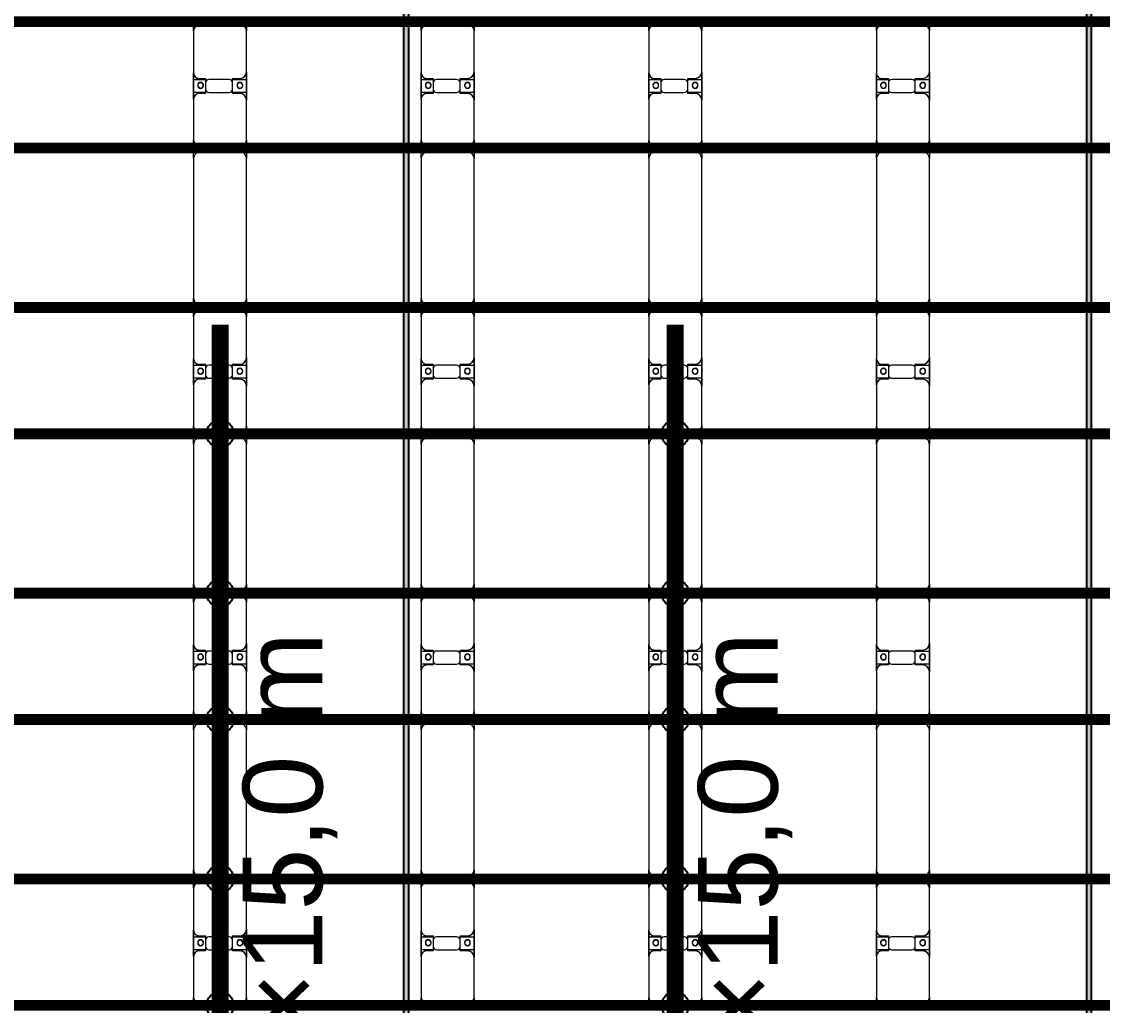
# Model space of a CAD drawing. Header units: millimetres. Extents: x -291190 to 146725, y 19759 to 185158.
# Drawn here: x 25077 to 34574, y 93333 to 101973 of the extents above; entities that cross this region are included whole.
import ezdxf

# ---------------------------------------------------------------- set-up
doc = ezdxf.new("R2010")
doc.units = ezdxf.units.MM
doc.layers.add('A-GENM', color=13, linetype='Continuous', lineweight=9)
doc.layers.add('S-BEAM', color=12, linetype='Continuous', lineweight=9)
doc.layers.add('GC-GHI CHU', color=2, linetype='Continuous')
doc.layers.add('GC-HOP 40x60 GIA CUONG', color=1, linetype='Continuous')
doc.styles.add('GC_VN', font='arial.ttf')

# ---------------------------------------------------------------- blocks, each defined once
blk = doc.blocks.new('Dai phao do pin - DẢI PHAO ĐỠ PIN-51784-KHUNG KẾT CẤU BÈ PIN 4')
at = {"layer": 'A-GENM', "color": 7}
for p, q in [((53419.9, 241.6), (53479.7, 241.6)), ((53419.9, 241.6), (53479.7, 241.6)), ((53429.7, 191.6), (53429.7, -173.4)), ((53839.7, 241.6), (53479.7, 241.6)), ((53839.7, 241.6), (54022.2, 241.6)), ((54022.2, 241.6), (53839.7, 241.6)), ((53907.8, 241.6), (54090.3, 241.6)), ((53907.8, 116.2), (53907.8, 241.6)), ((54090.3, 241.6), (53907.8, 241.6)), ((54022.2, 241.6), (54022.2, 116.2)), ((54440.3, 241.6), (54090.3, 241.6)), ((54440.3, 241.6), (54489.9, 241.6)), ((54440.3, 241.6), (54489.9, 241.6)), ((54529.9, 241.6), (54599.7, 241.6)), ((54529.9, 241.6), (54599.7, 241.6)), ((54549.7, 191.6), (54549.7, -173.4)), ((55830.3, 241.6), (54599.7, 241.6)), ((55830.3, 241.6), (55889.9, 241.6)), ((55830.3, 241.6), (55889.9, 241.6)), ((55880.3, -173.4), (55880.3, 191.6)), ((55929.9, 241.6), (55989.7, 241.6)), ((55929.9, 241.6), (55989.7, 241.6)), ((55939.7, 191.6), (55939.7, -173.4)), ((56349.7, 241.6), (55989.7, 241.6)), ((56349.7, 241.6), (56532.2, 241.6)), ((56532.2, 241.6), (56349.7, 241.6)), ((56417.8, 241.6), (56600.3, 241.6)), ((56417.8, 116.2), (56417.8, 241.6)), ((56600.3, 241.6), (56417.8, 241.6)), ((56532.2, 241.6), (56532.2, 116.2)), ((56950.3, 241.6), (56600.3, 241.6)), ((56950.3, 241.6), (56999.9, 241.6)), ((56950.3, 241.6), (56999.9, 241.6)), ((57039.9, 241.6), (57109.7, 241.6)), ((57039.9, 241.6), (57109.7, 241.6)), ((57059.7, 191.6), (57059.7, -173.4)), ((58340.3, 241.6), (57109.7, 241.6)), ((58340.3, 241.6), (58399.9, 241.6)), ((58340.3, 241.6), (58399.9, 241.6)), ((58390.3, -173.4), (58390.3, 191.6)), ((58439.9, 241.6), (58499.7, 241.6)), ((58439.9, 241.6), (58499.7, 241.6)), ((58449.7, 191.6), (58449.7, -173.4)), ((58859.7, 241.6), (58499.7, 241.6)), ((58859.7, 241.6), (59042.2, 241.6)), ((59042.2, 241.6), (58859.7, 241.6)), ((58927.8, 241.6), (59110.3, 241.6)), ((58927.8, 116.2), (58927.8, 241.6)), ((59110.3, 241.6), (58927.8, 241.6)), ((59042.2, 241.6), (59042.2, 116.2)), ((59460.3, 241.6), (59110.3, 241.6)), ((59460.3, 241.6), (59509.9, 241.6)), ((59460.3, 241.6), (59509.9, 241.6)), ((59549.9, 241.6), (59619.7, 241.6)), ((59549.9, 241.6), (59619.7, 241.6)), ((59569.7, 191.6), (59569.7, -173.4)), ((60850.3, 241.6), (59619.7, 241.6)), ((60850.3, 241.6), (60909.9, 241.6)), ((60850.3, 241.6), (60909.9, 241.6)), ((60900.3, -173.4), (60900.3, 191.6)), ((60949.9, 241.6), (61009.7, 241.6)), ((60949.9, 241.6), (61009.7, 241.6)), ((60959.7, 191.6), (60959.7, -173.4)), ((61369.7, 241.6), (61009.7, 241.6)), ((61369.7, 241.6), (61552.2, 241.6)), ((61552.2, 241.6), (61369.7, 241.6)), ((61437.8, 241.6), (61620.3, 241.6)), ((61437.8, 116.2), (61437.8, 241.6)), ((61620.3, 241.6), (61437.8, 241.6)), ((61552.2, 241.6), (61552.2, 116.2)), ((61970.3, 241.6), (61620.3, 241.6)), ((61970.3, 241.6), (62019.9, 241.6)), ((61970.3, 241.6), (62019.9, 241.6)), ((53899.7, 118.2), (53899.7, 181.6)), ((53992.2, 118.2), (53899.7, 118.2)), ((54030.3, 118.2), (53937.8, 118.2)), ((54030.3, 181.6), (54030.3, 118.2)), ((56409.7, 118.2), (56409.7, 181.6)), ((56502.2, 118.2), (56409.7, 118.2)), ((56540.3, 118.2), (56447.8, 118.2)), ((56540.3, 181.6), (56540.3, 118.2)), ((58919.7, 118.2), (58919.7, 181.6)), ((59012.2, 118.2), (58919.7, 118.2)), ((59050.3, 118.2), (58957.8, 118.2)), ((59050.3, 181.6), (59050.3, 118.2)), ((61429.7, 118.2), (61429.7, 181.6)), ((61522.2, 118.2), (61429.7, 118.2)), ((61560.3, 118.2), (61467.8, 118.2)), ((61560.3, 181.6), (61560.3, 118.2)), ((53907.8, 88.2), (53907.8, -88.2)), ((54022.2, -88.2), (54022.2, 88.2)), ((56417.8, 88.2), (56417.8, -88.2)), ((56532.2, -88.2), (56532.2, 88.2)), ((58927.8, 88.2), (58927.8, -88.2)), ((59042.2, -88.2), (59042.2, 88.2)), ((61437.8, 88.2), (61437.8, -88.2)), ((61552.2, -88.2), (61552.2, 88.2)), ((53899.7, -173.4), (53899.7, -118.2)), ((53899.7, -118.2), (53992.2, -118.2)), ((53907.8, -223.4), (53907.8, -116.2)), ((53907.8, -169.2), (53907.8, -202)), ((53937.8, -118.2), (54030.3, -118.2)), ((54022.2, -116.2), (54022.2, -223.4)), ((54030.3, -118.2), (54030.3, -173.4)), ((56409.7, -173.4), (56409.7, -118.2)), ((56409.7, -118.2), (56502.2, -118.2)), ((56417.8, -223.4), (56417.8, -116.2)), ((56417.8, -169.2), (56417.8, -202)), ((56447.8, -118.2), (56540.3, -118.2)), ((56532.2, -116.2), (56532.2, -223.4)), ((56540.3, -118.2), (56540.3, -173.4)), ((58919.7, -173.4), (58919.7, -118.2)), ((58919.7, -118.2), (59012.2, -118.2)), ((58927.8, -223.4), (58927.8, -116.2)), ((58927.8, -169.2), (58927.8, -202)), ((58957.8, -118.2), (59050.3, -118.2)), ((59042.2, -116.2), (59042.2, -223.4)), ((59050.3, -118.2), (59050.3, -173.4)), ((61429.7, -173.4), (61429.7, -118.2)), ((61429.7, -118.2), (61522.2, -118.2)), ((61437.8, -223.4), (61437.8, -116.2)), ((61437.8, -169.2), (61437.8, -202)), ((61467.8, -118.2), (61560.3, -118.2)), ((61552.2, -116.2), (61552.2, -223.4)), ((61560.3, -118.2), (61560.3, -173.4)), ((53479.7, -223.4), (53419.9, -223.4)), ((53479.7, -223.4), (53419.9, -223.4)), ((53479.7, -223.4), (53849.7, -223.4)), ((54022.2, -223.4), (53849.7, -223.4)), ((53849.7, -223.4), (54022.2, -223.4)), ((54080.3, -223.4), (53907.8, -223.4)), ((53907.8, -223.4), (54080.3, -223.4)), ((54080.3, -223.4), (54440.3, -223.4)), ((54489.9, -223.4), (54440.3, -223.4)), ((54489.9, -223.4), (54440.3, -223.4)), ((54599.7, -223.4), (54529.9, -223.4)), ((54599.7, -223.4), (54529.9, -223.4)), ((54599.7, -223.4), (55830.3, -223.4)), ((55889.9, -223.4), (55830.3, -223.4)), ((55889.9, -223.4), (55830.3, -223.4)), ((55989.7, -223.4), (55929.9, -223.4)), ((55989.7, -223.4), (55929.9, -223.4)), ((55989.7, -223.4), (56359.7, -223.4)), ((56532.2, -223.4), (56359.7, -223.4)), ((56359.7, -223.4), (56532.2, -223.4)), ((56590.3, -223.4), (56417.8, -223.4)), ((56417.8, -223.4), (56590.3, -223.4)), ((56590.3, -223.4), (56950.3, -223.4)), ((56999.9, -223.4), (56950.3, -223.4)), ((56999.9, -223.4), (56950.3, -223.4)), ((57109.7, -223.4), (57039.9, -223.4)), ((57109.7, -223.4), (57039.9, -223.4)), ((57109.7, -223.4), (58340.3, -223.4)), ((58399.9, -223.4), (58340.3, -223.4)), ((58399.9, -223.4), (58340.3, -223.4)), ((58499.7, -223.4), (58439.9, -223.4)), ((58499.7, -223.4), (58439.9, -223.4)), ((58499.7, -223.4), (58869.7, -223.4)), ((59042.2, -223.4), (58869.7, -223.4)), ((58869.7, -223.4), (59042.2, -223.4)), ((59100.3, -223.4), (58927.8, -223.4)), ((58927.8, -223.4), (59100.3, -223.4)), ((59100.3, -223.4), (59460.3, -223.4)), ((59509.9, -223.4), (59460.3, -223.4)), ((59509.9, -223.4), (59460.3, -223.4)), ((59619.7, -223.4), (59549.9, -223.4)), ((59619.7, -223.4), (59549.9, -223.4)), ((59619.7, -223.4), (60850.3, -223.4)), ((60909.9, -223.4), (60850.3, -223.4)), ((60909.9, -223.4), (60850.3, -223.4)), ((61009.7, -223.4), (60949.9, -223.4)), ((61009.7, -223.4), (60949.9, -223.4)), ((61009.7, -223.4), (61379.7, -223.4)), ((61552.2, -223.4), (61379.7, -223.4)), ((61379.7, -223.4), (61552.2, -223.4)), ((61610.3, -223.4), (61437.8, -223.4)), ((61437.8, -223.4), (61610.3, -223.4)), ((61610.3, -223.4), (61970.3, -223.4)), ((62019.9, -223.4), (61970.3, -223.4)), ((62019.9, -223.4), (61970.3, -223.4))]:
    blk.add_line(p, q, dxfattribs=at)
for centre, radius, start, end in [((53479.7, 191.6), 50, 90, 180), ((53479.7, 191.6), 50, 105, 180), ((53839.7, 181.6), 60, 360, 90), ((53839.7, 181.6), 60, 45, 60), ((53839.7, 181.6), 60, 360, 60), ((53839.7, 181.6), 60, 45, 60), ((53958.6, 183.2), 25, 0, 180), ((53958.6, 183.2), 25, 360, 165), ((53961.4, 183.2), 25, 0, 180), ((53961.4, 183.2), 25, 90, 180), ((53961.4, 183.2), 25, 15, 75), ((54090.3, 181.6), 60, 90, 180), ((54090.3, 181.6), 60, 120, 180), ((54440.3, 191.6), 50, 15, 90), ((54440.3, 191.6), 50, 15, 75), ((54599.7, 191.6), 50, 90, 180), ((54599.7, 191.6), 50, 150, 180), ((54599.7, 191.6), 50, 105, 120), ((55830.3, 191.6), 50, 360, 90), ((55830.3, 191.6), 50, 60, 90), ((55830.3, 191.6), 50, 15, 30), ((55989.7, 191.6), 50, 90, 180), ((55989.7, 191.6), 50, 105, 180), ((56349.7, 181.6), 60, 360, 90), ((56349.7, 181.6), 60, 45, 60), ((56349.7, 181.6), 60, 360, 60), ((56349.7, 181.6), 60, 45, 60), ((56468.6, 183.2), 25, 0, 180), ((56468.6, 183.2), 25, 360, 165), ((56471.4, 183.2), 25, 0, 180), ((56471.4, 183.2), 25, 90, 180), ((56471.4, 183.2), 25, 15, 75), ((56600.3, 181.6), 60, 90, 180), ((56600.3, 181.6), 60, 120, 180), ((56950.3, 191.6), 50, 15, 90), ((56950.3, 191.6), 50, 15, 75), ((57109.7, 191.6), 50, 90, 180), ((57109.7, 191.6), 50, 150, 180), ((57109.7, 191.6), 50, 105, 120), ((58340.3, 191.6), 50, 360, 90), ((58340.3, 191.6), 50, 60, 90), ((58340.3, 191.6), 50, 15, 30), ((58499.7, 191.6), 50, 90, 180), ((58499.7, 191.6), 50, 105, 180), ((58859.7, 181.6), 60, 360, 90), ((58859.7, 181.6), 60, 45, 60), ((58859.7, 181.6), 60, 360, 60), ((58859.7, 181.6), 60, 45, 60), ((58978.6, 183.2), 25, 0, 180), ((58978.6, 183.2), 25, 360, 165), ((58981.4, 183.2), 25, 0, 180), ((58981.4, 183.2), 25, 90, 180), ((58981.4, 183.2), 25, 15, 75), ((59110.3, 181.6), 60, 90, 180), ((59110.3, 181.6), 60, 120, 180), ((59460.3, 191.6), 50, 15, 90), ((59460.3, 191.6), 50, 15, 75), ((59619.7, 191.6), 50, 90, 180), ((59619.7, 191.6), 50, 150, 180), ((59619.7, 191.6), 50, 105, 120), ((60850.3, 191.6), 50, 360, 90), ((60850.3, 191.6), 50, 60, 90), ((60850.3, 191.6), 50, 15, 30), ((61009.7, 191.6), 50, 90, 180), ((61009.7, 191.6), 50, 105, 180), ((61369.7, 181.6), 60, 360, 90), ((61369.7, 181.6), 60, 45, 60), ((61369.7, 181.6), 60, 360, 60), ((61369.7, 181.6), 60, 45, 60), ((61488.6, 183.2), 25, 0, 180), ((61488.6, 183.2), 25, 360, 165), ((61491.4, 183.2), 25, 0, 180), ((61491.4, 183.2), 25, 90, 180), ((61491.4, 183.2), 25, 15, 75), ((61620.3, 181.6), 60, 90, 180), ((61620.3, 181.6), 60, 120, 180), ((61970.3, 191.6), 50, 15, 90), ((61970.3, 191.6), 50, 15, 75), ((53937.8, 88.2), 30, 90, 180), ((53958.6, 183.2), 25, 180, 0), ((53961.4, 183.2), 25, 180, 0), ((53961.4, 183.2), 25, 180, 270), ((53958.6, 183.2), 25, 210, 255), ((53958.6, 183.2), 25, 270, 360), ((53961.4, 183.2), 25, 285, 330), ((53992.2, 88.2), 30, 360, 90), ((56447.8, 88.2), 30, 90, 180), ((56468.6, 183.2), 25, 180, 0), ((56471.4, 183.2), 25, 180, 0), ((56471.4, 183.2), 25, 180, 270), ((56468.6, 183.2), 25, 210, 255), ((56468.6, 183.2), 25, 270, 360), ((56471.4, 183.2), 25, 285, 330), ((56502.2, 88.2), 30, 360, 90), ((58957.8, 88.2), 30, 90, 180), ((58978.6, 183.2), 25, 180, 0), ((58981.4, 183.2), 25, 180, 0), ((58981.4, 183.2), 25, 180, 270), ((58978.6, 183.2), 25, 210, 255), ((58978.6, 183.2), 25, 270, 360), ((58981.4, 183.2), 25, 285, 330), ((59012.2, 88.2), 30, 360, 90), ((61467.8, 88.2), 30, 90, 180), ((61488.6, 183.2), 25, 180, 360), ((61491.4, 183.2), 25, 180, 0), ((61491.4, 183.2), 25, 180, 270), ((61488.6, 183.2), 25, 210, 255), ((61488.6, 183.2), 25, 270, 360), ((61491.4, 183.2), 25, 285, 330), ((61522.2, 88.2), 30, 360, 90), ((53937.8, -88.2), 30, 180, 270), ((53992.2, -88.2), 30, 270, 360), ((56447.8, -88.2), 30, 180, 270), ((56502.2, -88.2), 30, 270, 360), ((58957.8, -88.2), 30, 180, 270), ((59012.2, -88.2), 30, 270, 360), ((61467.8, -88.2), 30, 180, 270), ((61522.2, -88.2), 30, 270, 360), ((53479.7, -173.4), 50, 180, 270), ((53479.7, -173.4), 50, 180, 255), ((53849.7, -173.4), 50, 270, 360), ((53849.7, -173.4), 50, 285, 360), ((53849.7, -173.4), 50, 315, 0), ((53849.7, -173.4), 50, 315, 0), ((53958.6, -161.8), 25, 0, 180), ((53958.6, -161.8), 25, 180, 0), ((53958.6, -161.8), 25, 105, 165), ((53958.6, -161.8), 25, 195, 360), ((53961.4, -161.8), 25, 0, 180), ((53961.4, -161.8), 25, 105, 180), ((53961.4, -161.8), 25, 180, 0), ((53961.4, -161.8), 25, 180, 270), ((53958.6, -161.8), 25, 360, 75), ((53961.4, -161.8), 25, 15, 75), ((53961.4, -161.8), 25, 285, 345), ((54080.3, -173.4), 50, 180, 270), ((54080.3, -173.4), 50, 180, 255), ((54440.3, -173.4), 50, 270, 345), ((54440.3, -173.4), 50, 285, 345), ((54599.7, -173.4), 50, 180, 270), ((54599.7, -173.4), 50, 180, 210), ((55830.3, -173.4), 50, 270, 360), ((55830.3, -173.4), 50, 330, 360), ((55989.7, -173.4), 50, 180, 270), ((55989.7, -173.4), 50, 180, 255), ((56359.7, -173.4), 50, 270, 360), ((56359.7, -173.4), 50, 285, 360), ((56359.7, -173.4), 50, 315, 0), ((56359.7, -173.4), 50, 315, 0), ((56468.6, -161.8), 25, 0, 180), ((56468.6, -161.8), 25, 180, 0), ((56468.6, -161.8), 25, 105, 165), ((56468.6, -161.8), 25, 195, 360), ((56471.4, -161.8), 25, 0, 180), ((56471.4, -161.8), 25, 105, 180), ((56471.4, -161.8), 25, 180, 360), ((56471.4, -161.8), 25, 180, 270), ((56468.6, -161.8), 25, 360, 75), ((56471.4, -161.8), 25, 15, 75), ((56471.4, -161.8), 25, 285, 345), ((56590.3, -173.4), 50, 180, 270), ((56590.3, -173.4), 50, 180, 255), ((56950.3, -173.4), 50, 270, 345), ((56950.3, -173.4), 50, 285, 345), ((57109.7, -173.4), 50, 180, 270), ((57109.7, -173.4), 50, 180, 210), ((58340.3, -173.4), 50, 270, 360), ((58340.3, -173.4), 50, 330, 360), ((58499.7, -173.4), 50, 180, 270), ((58499.7, -173.4), 50, 180, 255), ((58869.7, -173.4), 50, 270, 360), ((58869.7, -173.4), 50, 285, 360), ((58869.7, -173.4), 50, 315, 0), ((58869.7, -173.4), 50, 315, 0), ((58978.6, -161.8), 25, 0, 180), ((58978.6, -161.8), 25, 180, 0), ((58978.6, -161.8), 25, 105, 165), ((58978.6, -161.8), 25, 195, 360), ((58981.4, -161.8), 25, 0, 180), ((58981.4, -161.8), 25, 105, 180), ((58981.4, -161.8), 25, 180, 360), ((58981.4, -161.8), 25, 180, 270), ((58978.6, -161.8), 25, 360, 75), ((58981.4, -161.8), 25, 15, 75), ((58981.4, -161.8), 25, 285, 345), ((59100.3, -173.4), 50, 180, 270), ((59100.3, -173.4), 50, 180, 255), ((59460.3, -173.4), 50, 270, 345), ((59460.3, -173.4), 50, 285, 345), ((59619.7, -173.4), 50, 180, 270), ((59619.7, -173.4), 50, 180, 210), ((60850.3, -173.4), 50, 270, 360), ((60850.3, -173.4), 50, 330, 360), ((61009.7, -173.4), 50, 180, 270), ((61009.7, -173.4), 50, 180, 255), ((61379.7, -173.4), 50, 270, 360), ((61379.7, -173.4), 50, 285, 360), ((61379.7, -173.4), 50, 315, 0), ((61379.7, -173.4), 50, 315, 0), ((61488.6, -161.8), 25, 0, 180), ((61488.6, -161.8), 25, 180, 360), ((61488.6, -161.8), 25, 105, 165), ((61488.6, -161.8), 25, 195, 360), ((61491.4, -161.8), 25, 0, 180), ((61491.4, -161.8), 25, 105, 180), ((61491.4, -161.8), 25, 180, 360), ((61491.4, -161.8), 25, 180, 270), ((61488.6, -161.8), 25, 360, 75), ((61491.4, -161.8), 25, 15, 75), ((61491.4, -161.8), 25, 285, 345), ((61610.3, -173.4), 50, 180, 270), ((61610.3, -173.4), 50, 180, 255), ((61970.3, -173.4), 50, 270, 345), ((61970.3, -173.4), 50, 285, 345), ((54080.3, -173.4), 50, 210, 225), ((54080.3, -173.4), 50, 210, 225), ((54599.7, -173.4), 50, 240, 270), ((55830.3, -173.4), 50, 285, 300), ((56590.3, -173.4), 50, 210, 225), ((56590.3, -173.4), 50, 210, 225), ((57109.7, -173.4), 50, 240, 270), ((58340.3, -173.4), 50, 285, 300), ((59100.3, -173.4), 50, 210, 225), ((59100.3, -173.4), 50, 210, 225), ((59619.7, -173.4), 50, 240, 270), ((60850.3, -173.4), 50, 285, 300), ((61610.3, -173.4), 50, 210, 225), ((61610.3, -173.4), 50, 210, 225)]:
    blk.add_arc(centre, radius, start, end, dxfattribs=at)
blk = doc.blocks.new('Dai phao do pin - DẢI PHAO ĐỠ PIN-V5-KHUNG KẾT CẤU BÈ PIN 4')
at = {"layer": 'A-GENM', "color": 7}
for p, q in [((53419.9, 241.6), (53479.7, 241.6)), ((53419.9, 241.6), (53479.7, 241.6)), ((53429.7, 191.6), (53429.7, -173.4)), ((53839.7, 241.6), (53479.7, 241.6)), ((53839.7, 241.6), (54022.2, 241.6)), ((54022.2, 241.6), (53839.7, 241.6)), ((53907.8, 241.6), (54090.3, 241.6)), ((53907.8, 116.2), (53907.8, 241.6)), ((54090.3, 241.6), (53907.8, 241.6)), ((54022.2, 241.6), (54022.2, 116.2)), ((54440.3, 241.6), (54090.3, 241.6)), ((54440.3, 241.6), (54489.9, 241.6)), ((54440.3, 241.6), (54489.9, 241.6)), ((54529.9, 241.6), (54599.7, 241.6)), ((54529.9, 241.6), (54599.7, 241.6)), ((54549.7, 191.6), (54549.7, -173.4)), ((55830.3, 241.6), (54599.7, 241.6)), ((55830.3, 241.6), (55889.9, 241.6)), ((55830.3, 241.6), (55889.9, 241.6)), ((55880.3, -173.4), (55880.3, 191.6)), ((55929.9, 241.6), (55989.7, 241.6)), ((55929.9, 241.6), (55989.7, 241.6)), ((55939.7, 191.6), (55939.7, -173.4)), ((56349.7, 241.6), (55989.7, 241.6)), ((56349.7, 241.6), (56532.2, 241.6)), ((56532.2, 241.6), (56349.7, 241.6)), ((56417.8, 241.6), (56600.3, 241.6)), ((56417.8, 116.2), (56417.8, 241.6)), ((56600.3, 241.6), (56417.8, 241.6)), ((56532.2, 241.6), (56532.2, 116.2)), ((56950.3, 241.6), (56600.3, 241.6)), ((56950.3, 241.6), (56999.9, 241.6)), ((56950.3, 241.6), (56999.9, 241.6)), ((57039.9, 241.6), (57109.7, 241.6)), ((57039.9, 241.6), (57109.7, 241.6)), ((57059.7, 191.6), (57059.7, -173.4)), ((58340.3, 241.6), (57109.7, 241.6)), ((58340.3, 241.6), (58399.9, 241.6)), ((58340.3, 241.6), (58399.9, 241.6)), ((58390.3, -173.4), (58390.3, 191.6)), ((58439.9, 241.6), (58499.7, 241.6)), ((58439.9, 241.6), (58499.7, 241.6)), ((58449.7, 191.6), (58449.7, -173.4)), ((58859.7, 241.6), (58499.7, 241.6)), ((58859.7, 241.6), (59042.2, 241.6)), ((59042.2, 241.6), (58859.7, 241.6)), ((58927.8, 241.6), (59110.3, 241.6)), ((58927.8, 116.2), (58927.8, 241.6)), ((59110.3, 241.6), (58927.8, 241.6)), ((59042.2, 241.6), (59042.2, 116.2)), ((59460.3, 241.6), (59110.3, 241.6)), ((59460.3, 241.6), (59509.9, 241.6)), ((59460.3, 241.6), (59509.9, 241.6)), ((59549.9, 241.6), (59619.7, 241.6)), ((59549.9, 241.6), (59619.7, 241.6)), ((59569.7, 191.6), (59569.7, -173.4)), ((60850.3, 241.6), (59619.7, 241.6)), ((60850.3, 241.6), (60909.9, 241.6)), ((60850.3, 241.6), (60909.9, 241.6)), ((60900.3, -173.4), (60900.3, 191.6)), ((60949.9, 241.6), (61009.7, 241.6)), ((60949.9, 241.6), (61009.7, 241.6)), ((60959.7, 191.6), (60959.7, -173.4)), ((61369.7, 241.6), (61009.7, 241.6)), ((61369.7, 241.6), (61552.2, 241.6)), ((61552.2, 241.6), (61369.7, 241.6)), ((61437.8, 241.6), (61620.3, 241.6)), ((61437.8, 116.2), (61437.8, 241.6)), ((61620.3, 241.6), (61437.8, 241.6)), ((61552.2, 241.6), (61552.2, 116.2)), ((61970.3, 241.6), (61620.3, 241.6)), ((61970.3, 241.6), (62019.9, 241.6)), ((61970.3, 241.6), (62019.9, 241.6)), ((53899.7, 118.2), (53899.7, 181.6)), ((53992.2, 118.2), (53899.7, 118.2)), ((54030.3, 118.2), (53937.8, 118.2)), ((54030.3, 181.6), (54030.3, 118.2)), ((56409.7, 118.2), (56409.7, 181.6)), ((56502.2, 118.2), (56409.7, 118.2)), ((56540.3, 118.2), (56447.8, 118.2)), ((56540.3, 181.6), (56540.3, 118.2)), ((58919.7, 118.2), (58919.7, 181.6)), ((59012.2, 118.2), (58919.7, 118.2)), ((59050.3, 118.2), (58957.8, 118.2)), ((59050.3, 181.6), (59050.3, 118.2)), ((61429.7, 118.2), (61429.7, 181.6)), ((61522.2, 118.2), (61429.7, 118.2)), ((61560.3, 118.2), (61467.8, 118.2)), ((61560.3, 181.6), (61560.3, 118.2)), ((53907.8, 88.2), (53907.8, -88.2)), ((54022.2, -88.2), (54022.2, 88.2)), ((56417.8, 88.2), (56417.8, -88.2)), ((56532.2, -88.2), (56532.2, 88.2)), ((58927.8, 88.2), (58927.8, -88.2)), ((59042.2, -88.2), (59042.2, 88.2)), ((61437.8, 88.2), (61437.8, -88.2)), ((61552.2, -88.2), (61552.2, 88.2)), ((53899.7, -173.4), (53899.7, -118.2)), ((53899.7, -118.2), (53992.2, -118.2)), ((53907.8, -223.4), (53907.8, -116.2)), ((53907.8, -169.2), (53907.8, -202)), ((53937.8, -118.2), (54030.3, -118.2)), ((54022.2, -116.2), (54022.2, -223.4)), ((54030.3, -118.2), (54030.3, -173.4)), ((56409.7, -173.4), (56409.7, -118.2)), ((56409.7, -118.2), (56502.2, -118.2)), ((56417.8, -223.4), (56417.8, -116.2)), ((56417.8, -169.2), (56417.8, -202)), ((56447.8, -118.2), (56540.3, -118.2)), ((56532.2, -116.2), (56532.2, -223.4)), ((56540.3, -118.2), (56540.3, -173.4)), ((58919.7, -173.4), (58919.7, -118.2)), ((58919.7, -118.2), (59012.2, -118.2)), ((58927.8, -223.4), (58927.8, -116.2)), ((58927.8, -169.2), (58927.8, -202)), ((58957.8, -118.2), (59050.3, -118.2)), ((59042.2, -116.2), (59042.2, -223.4)), ((59050.3, -118.2), (59050.3, -173.4)), ((61429.7, -173.4), (61429.7, -118.2)), ((61429.7, -118.2), (61522.2, -118.2)), ((61437.8, -223.4), (61437.8, -116.2)), ((61437.8, -169.2), (61437.8, -202)), ((61467.8, -118.2), (61560.3, -118.2)), ((61552.2, -116.2), (61552.2, -223.4)), ((61560.3, -118.2), (61560.3, -173.4)), ((53479.7, -223.4), (53419.9, -223.4)), ((53479.7, -223.4), (53419.9, -223.4)), ((53479.7, -223.4), (53849.7, -223.4)), ((54022.2, -223.4), (53849.7, -223.4)), ((53849.7, -223.4), (54022.2, -223.4)), ((54080.3, -223.4), (53907.8, -223.4)), ((53907.8, -223.4), (54080.3, -223.4)), ((54080.3, -223.4), (54440.3, -223.4)), ((54489.9, -223.4), (54440.3, -223.4)), ((54489.9, -223.4), (54440.3, -223.4)), ((54599.7, -223.4), (54529.9, -223.4)), ((54599.7, -223.4), (54529.9, -223.4)), ((54599.7, -223.4), (55830.3, -223.4)), ((55889.9, -223.4), (55830.3, -223.4)), ((55889.9, -223.4), (55830.3, -223.4)), ((55989.7, -223.4), (55929.9, -223.4)), ((55989.7, -223.4), (55929.9, -223.4)), ((55989.7, -223.4), (56359.7, -223.4)), ((56532.2, -223.4), (56359.7, -223.4)), ((56359.7, -223.4), (56532.2, -223.4)), ((56590.3, -223.4), (56417.8, -223.4)), ((56417.8, -223.4), (56590.3, -223.4)), ((56590.3, -223.4), (56950.3, -223.4)), ((56999.9, -223.4), (56950.3, -223.4)), ((56999.9, -223.4), (56950.3, -223.4)), ((57109.7, -223.4), (57039.9, -223.4)), ((57109.7, -223.4), (57039.9, -223.4)), ((57109.7, -223.4), (58340.3, -223.4)), ((58399.9, -223.4), (58340.3, -223.4)), ((58399.9, -223.4), (58340.3, -223.4)), ((58499.7, -223.4), (58439.9, -223.4)), ((58499.7, -223.4), (58439.9, -223.4)), ((58499.7, -223.4), (58869.7, -223.4)), ((59042.2, -223.4), (58869.7, -223.4)), ((58869.7, -223.4), (59042.2, -223.4)), ((59100.3, -223.4), (58927.8, -223.4)), ((58927.8, -223.4), (59100.3, -223.4)), ((59100.3, -223.4), (59460.3, -223.4)), ((59509.9, -223.4), (59460.3, -223.4)), ((59509.9, -223.4), (59460.3, -223.4)), ((59619.7, -223.4), (59549.9, -223.4)), ((59619.7, -223.4), (59549.9, -223.4)), ((59619.7, -223.4), (60850.3, -223.4)), ((60909.9, -223.4), (60850.3, -223.4)), ((60909.9, -223.4), (60850.3, -223.4)), ((61009.7, -223.4), (60949.9, -223.4)), ((61009.7, -223.4), (60949.9, -223.4)), ((61009.7, -223.4), (61379.7, -223.4)), ((61552.2, -223.4), (61379.7, -223.4)), ((61379.7, -223.4), (61552.2, -223.4)), ((61610.3, -223.4), (61437.8, -223.4)), ((61437.8, -223.4), (61610.3, -223.4)), ((61610.3, -223.4), (61970.3, -223.4)), ((62019.9, -223.4), (61970.3, -223.4)), ((62019.9, -223.4), (61970.3, -223.4))]:
    blk.add_line(p, q, dxfattribs=at)
for centre, radius, start, end in [((53479.7, 191.6), 50, 90, 180), ((53479.7, 191.6), 50, 105, 180), ((53839.7, 181.6), 60, 360, 90), ((53839.7, 181.6), 60, 45, 60), ((53839.7, 181.6), 60, 360, 60), ((53839.7, 181.6), 60, 45, 60), ((53958.6, 183.2), 25, 0, 180), ((53958.6, 183.2), 25, 360, 165), ((53961.4, 183.2), 25, 0, 180), ((53961.4, 183.2), 25, 90, 180), ((53961.4, 183.2), 25, 15, 75), ((54090.3, 181.6), 60, 90, 180), ((54090.3, 181.6), 60, 120, 180), ((54440.3, 191.6), 50, 15, 90), ((54440.3, 191.6), 50, 15, 75), ((54599.7, 191.6), 50, 90, 180), ((54599.7, 191.6), 50, 150, 180), ((54599.7, 191.6), 50, 105, 120), ((55830.3, 191.6), 50, 360, 90), ((55830.3, 191.6), 50, 60, 90), ((55830.3, 191.6), 50, 15, 30), ((55989.7, 191.6), 50, 90, 180), ((55989.7, 191.6), 50, 105, 180), ((56349.7, 181.6), 60, 360, 90), ((56349.7, 181.6), 60, 45, 60), ((56349.7, 181.6), 60, 360, 60), ((56349.7, 181.6), 60, 45, 60), ((56468.6, 183.2), 25, 0, 180), ((56468.6, 183.2), 25, 360, 165), ((56471.4, 183.2), 25, 0, 180), ((56471.4, 183.2), 25, 90, 180), ((56471.4, 183.2), 25, 15, 75), ((56600.3, 181.6), 60, 90, 180), ((56600.3, 181.6), 60, 120, 180), ((56950.3, 191.6), 50, 15, 90), ((56950.3, 191.6), 50, 15, 75), ((57109.7, 191.6), 50, 90, 180), ((57109.7, 191.6), 50, 150, 180), ((57109.7, 191.6), 50, 105, 120), ((58340.3, 191.6), 50, 360, 90), ((58340.3, 191.6), 50, 60, 90), ((58340.3, 191.6), 50, 15, 30), ((58499.7, 191.6), 50, 90, 180), ((58499.7, 191.6), 50, 105, 180), ((58859.7, 181.6), 60, 360, 90), ((58859.7, 181.6), 60, 45, 60), ((58859.7, 181.6), 60, 360, 60), ((58859.7, 181.6), 60, 45, 60), ((58978.6, 183.2), 25, 0, 180), ((58978.6, 183.2), 25, 360, 165), ((58981.4, 183.2), 25, 0, 180), ((58981.4, 183.2), 25, 90, 180), ((58981.4, 183.2), 25, 15, 75), ((59110.3, 181.6), 60, 90, 180), ((59110.3, 181.6), 60, 120, 180), ((59460.3, 191.6), 50, 15, 90), ((59460.3, 191.6), 50, 15, 75), ((59619.7, 191.6), 50, 90, 180), ((59619.7, 191.6), 50, 150, 180), ((59619.7, 191.6), 50, 105, 120), ((60850.3, 191.6), 50, 360, 90), ((60850.3, 191.6), 50, 60, 90), ((60850.3, 191.6), 50, 15, 30), ((61009.7, 191.6), 50, 90, 180), ((61009.7, 191.6), 50, 105, 180), ((61369.7, 181.6), 60, 360, 90), ((61369.7, 181.6), 60, 45, 60), ((61369.7, 181.6), 60, 360, 60), ((61369.7, 181.6), 60, 45, 60), ((61488.6, 183.2), 25, 0, 180), ((61488.6, 183.2), 25, 360, 165), ((61491.4, 183.2), 25, 0, 180), ((61491.4, 183.2), 25, 90, 180), ((61491.4, 183.2), 25, 15, 75), ((61620.3, 181.6), 60, 90, 180), ((61620.3, 181.6), 60, 120, 180), ((61970.3, 191.6), 50, 15, 90), ((61970.3, 191.6), 50, 15, 75), ((53937.8, 88.2), 30, 90, 180), ((53958.6, 183.2), 25, 180, 0), ((53961.4, 183.2), 25, 180, 0), ((53961.4, 183.2), 25, 180, 270), ((53958.6, 183.2), 25, 210, 255), ((53958.6, 183.2), 25, 270, 360), ((53961.4, 183.2), 25, 285, 330), ((53992.2, 88.2), 30, 360, 90), ((56447.8, 88.2), 30, 90, 180), ((56468.6, 183.2), 25, 180, 0), ((56471.4, 183.2), 25, 180, 0), ((56471.4, 183.2), 25, 180, 270), ((56468.6, 183.2), 25, 210, 255), ((56468.6, 183.2), 25, 270, 360), ((56471.4, 183.2), 25, 285, 330), ((56502.2, 88.2), 30, 360, 90), ((58957.8, 88.2), 30, 90, 180), ((58978.6, 183.2), 25, 180, 0), ((58981.4, 183.2), 25, 180, 0), ((58981.4, 183.2), 25, 180, 270), ((58978.6, 183.2), 25, 210, 255), ((58978.6, 183.2), 25, 270, 360), ((58981.4, 183.2), 25, 285, 330), ((59012.2, 88.2), 30, 360, 90), ((61467.8, 88.2), 30, 90, 180), ((61488.6, 183.2), 25, 180, 360), ((61491.4, 183.2), 25, 180, 0), ((61491.4, 183.2), 25, 180, 270), ((61488.6, 183.2), 25, 210, 255), ((61488.6, 183.2), 25, 270, 360), ((61491.4, 183.2), 25, 285, 330), ((61522.2, 88.2), 30, 360, 90), ((53937.8, -88.2), 30, 180, 270), ((53992.2, -88.2), 30, 270, 360), ((56447.8, -88.2), 30, 180, 270), ((56502.2, -88.2), 30, 270, 360), ((58957.8, -88.2), 30, 180, 270), ((59012.2, -88.2), 30, 270, 360), ((61467.8, -88.2), 30, 180, 270), ((61522.2, -88.2), 30, 270, 360), ((53479.7, -173.4), 50, 180, 270), ((53479.7, -173.4), 50, 180, 255), ((53849.7, -173.4), 50, 270, 360), ((53849.7, -173.4), 50, 285, 360), ((53849.7, -173.4), 50, 315, 0), ((53849.7, -173.4), 50, 315, 0), ((53958.6, -161.8), 25, 0, 180), ((53958.6, -161.8), 25, 180, 0), ((53958.6, -161.8), 25, 105, 165), ((53958.6, -161.8), 25, 195, 360), ((53961.4, -161.8), 25, 0, 180), ((53961.4, -161.8), 25, 105, 180), ((53961.4, -161.8), 25, 180, 0), ((53961.4, -161.8), 25, 180, 270), ((53958.6, -161.8), 25, 360, 75), ((53961.4, -161.8), 25, 15, 75), ((53961.4, -161.8), 25, 285, 345), ((54080.3, -173.4), 50, 180, 270), ((54080.3, -173.4), 50, 180, 255), ((54440.3, -173.4), 50, 270, 345), ((54440.3, -173.4), 50, 285, 345), ((54599.7, -173.4), 50, 180, 270), ((54599.7, -173.4), 50, 180, 210), ((55830.3, -173.4), 50, 270, 360), ((55830.3, -173.4), 50, 330, 360), ((55989.7, -173.4), 50, 180, 270), ((55989.7, -173.4), 50, 180, 255), ((56359.7, -173.4), 50, 270, 360), ((56359.7, -173.4), 50, 285, 360), ((56359.7, -173.4), 50, 315, 0), ((56359.7, -173.4), 50, 315, 0), ((56468.6, -161.8), 25, 0, 180), ((56468.6, -161.8), 25, 180, 0), ((56468.6, -161.8), 25, 105, 165), ((56468.6, -161.8), 25, 195, 360), ((56471.4, -161.8), 25, 0, 180), ((56471.4, -161.8), 25, 105, 180), ((56471.4, -161.8), 25, 180, 360), ((56471.4, -161.8), 25, 180, 270), ((56468.6, -161.8), 25, 360, 75), ((56471.4, -161.8), 25, 15, 75), ((56471.4, -161.8), 25, 285, 345), ((56590.3, -173.4), 50, 180, 270), ((56590.3, -173.4), 50, 180, 255), ((56950.3, -173.4), 50, 270, 345), ((56950.3, -173.4), 50, 285, 345), ((57109.7, -173.4), 50, 180, 270), ((57109.7, -173.4), 50, 180, 210), ((58340.3, -173.4), 50, 270, 360), ((58340.3, -173.4), 50, 330, 360), ((58499.7, -173.4), 50, 180, 270), ((58499.7, -173.4), 50, 180, 255), ((58869.7, -173.4), 50, 270, 360), ((58869.7, -173.4), 50, 285, 360), ((58869.7, -173.4), 50, 315, 0), ((58869.7, -173.4), 50, 315, 0), ((58978.6, -161.8), 25, 0, 180), ((58978.6, -161.8), 25, 180, 0), ((58978.6, -161.8), 25, 105, 165), ((58978.6, -161.8), 25, 195, 360), ((58981.4, -161.8), 25, 0, 180), ((58981.4, -161.8), 25, 105, 180), ((58981.4, -161.8), 25, 180, 360), ((58981.4, -161.8), 25, 180, 270), ((58978.6, -161.8), 25, 360, 75), ((58981.4, -161.8), 25, 15, 75), ((58981.4, -161.8), 25, 285, 345), ((59100.3, -173.4), 50, 180, 270), ((59100.3, -173.4), 50, 180, 255), ((59460.3, -173.4), 50, 270, 345), ((59460.3, -173.4), 50, 285, 345), ((59619.7, -173.4), 50, 180, 270), ((59619.7, -173.4), 50, 180, 210), ((60850.3, -173.4), 50, 270, 360), ((60850.3, -173.4), 50, 330, 360), ((61009.7, -173.4), 50, 180, 270), ((61009.7, -173.4), 50, 180, 255), ((61379.7, -173.4), 50, 270, 360), ((61379.7, -173.4), 50, 285, 360), ((61379.7, -173.4), 50, 315, 0), ((61379.7, -173.4), 50, 315, 0), ((61488.6, -161.8), 25, 0, 180), ((61488.6, -161.8), 25, 180, 360), ((61488.6, -161.8), 25, 105, 165), ((61488.6, -161.8), 25, 195, 360), ((61491.4, -161.8), 25, 0, 180), ((61491.4, -161.8), 25, 105, 180), ((61491.4, -161.8), 25, 180, 360), ((61491.4, -161.8), 25, 180, 270), ((61488.6, -161.8), 25, 360, 75), ((61491.4, -161.8), 25, 15, 75), ((61491.4, -161.8), 25, 285, 345), ((61610.3, -173.4), 50, 180, 270), ((61610.3, -173.4), 50, 180, 255), ((61970.3, -173.4), 50, 270, 345), ((61970.3, -173.4), 50, 285, 345), ((54080.3, -173.4), 50, 210, 225), ((54080.3, -173.4), 50, 210, 225), ((54599.7, -173.4), 50, 240, 270), ((55830.3, -173.4), 50, 285, 300), ((56590.3, -173.4), 50, 210, 225), ((56590.3, -173.4), 50, 210, 225), ((57109.7, -173.4), 50, 240, 270), ((58340.3, -173.4), 50, 285, 300), ((59100.3, -173.4), 50, 210, 225), ((59100.3, -173.4), 50, 210, 225), ((59619.7, -173.4), 50, 240, 270), ((60850.3, -173.4), 50, 285, 300), ((61610.3, -173.4), 50, 210, 225), ((61610.3, -173.4), 50, 210, 225)]:
    blk.add_arc(centre, radius, start, end, dxfattribs=at)
blk = doc.blocks.new('Dầm C52 - Dầm C52-73882-KHUNG KẾT CẤU BÈ PIN 4')
at = {"layer": 'S-BEAM', "lineweight": 140}
blk.add_hatch(color=1, dxfattribs=at).paths.add_polyline_path([(-173700.3, 20), (-174539.9, 20), (-174539.9, -20), (174500.8, -20), (174500.8, 20), (-172791.8, 20)])
at = {"layer": 'S-BEAM', "color": 1, "lineweight": 140}
for p, q in [((-174539.9, 20), (174500.8, 20)), ((174500.8, -20), (-174539.9, -20))]:
    blk.add_line(p, q, dxfattribs=at)
blk = doc.blocks.new('Dầm C52 - Dầm C52-V25-KHUNG KẾT CẤU BÈ PIN 4')
at = {"layer": 'S-BEAM', "lineweight": 140}
blk.add_hatch(color=1, dxfattribs=at).paths.add_polyline_path([(-173700.3, 20), (-174539.9, 20), (-174539.9, -20), (174539.9, -20), (174539.9, 20), (-172791.8, 20)])
at = {"layer": 'S-BEAM', "color": 1, "lineweight": 140}
for p, q in [((-174539.9, 20), (174539.9, 20)), ((174539.9, -20), (-174539.9, -20))]:
    blk.add_line(p, q, dxfattribs=at)
blk = doc.blocks.new('Dầm C52 - Hộp 40x60-62701-KHUNG KẾT CẤU BÈ PIN 4')
at = {"layer": 'S-BEAM', "lineweight": 25}
blk.add_hatch(color=4, dxfattribs=at).paths.add_polyline_path([(-47191.3, -20), (47191.3, -20), (47191.3, 20), (-47191.3, 20)])
at = {"layer": 'S-BEAM', "color": 4, "lineweight": 25}
for p, q in [((-47191.3, 20), (47191.3, 20)), ((47191.3, -20), (-47191.3, -20))]:
    blk.add_line(p, q, dxfattribs=at)
blk = doc.blocks.new('Dầm C52 - Hộp 40x60-V28-KHUNG KẾT CẤU BÈ PIN 4')
at = {"layer": 'S-BEAM', "lineweight": 25}
blk.add_hatch(color=4, dxfattribs=at).paths.add_polyline_path([(-47191.3, -20), (47191.3, -20), (47191.3, 20), (-47191.3, 20)])
at = {"layer": 'S-BEAM', "color": 4, "lineweight": 25}
for p, q in [((-47191.3, 20), (47191.3, 20)), ((47191.3, -20), (-47191.3, -20))]:
    blk.add_line(p, q, dxfattribs=at)

msp = doc.modelspace()

# ---------------------------------------------------------------- linework, layer by layer
at = {"layer": 'GC-HOP 40x60 GIA CUONG', "const_width": 150}
for points in [[(26820.3, 84311.7), (26820.3, 99311.7)], [(30820.3, 84311.7), (30820.3, 99311.7)]]:
    msp.add_lwpolyline(points, dxfattribs=at)
at = {"layer": 'GC-HOP 40x60 GIA CUONG'}
for centre in [(26820.3, 98353.3), (30820.3, 98353.3), (26820.3, 96953.3), (30820.3, 96953.3), (26820.3, 95843.3), (30820.3, 95843.3), (26820.3, 94443.3), (30820.3, 94443.3), (26820.3, 93333.3), (30820.3, 93333.3)]:
    msp.add_circle(centre, 120, dxfattribs=at)

# ---------------------------------------------------------------- block references
at = {"layer": 'A-GENM', "color": 7, "rotation": 269.9999999999996}
for name, p in [('Dai phao do pin - DẢI PHAO ĐỠ PIN-51784-KHUNG KẾT CẤU BÈ PIN 4', (26811.3, 155373.2)), ('Dai phao do pin - DẢI PHAO ĐỠ PIN-51784-KHUNG KẾT CẤU BÈ PIN 4', (28811.3, 155373.2)), ('Dai phao do pin - DẢI PHAO ĐỠ PIN-V5-KHUNG KẾT CẤU BÈ PIN 4', (30811.3, 155373.2)), ('Dai phao do pin - DẢI PHAO ĐỠ PIN-51784-KHUNG KẾT CẤU BÈ PIN 4', (32811.3, 155373.2))]:
    msp.add_blockref(name, p, dxfattribs=at)
at = {"layer": 'S-BEAM', "color": 4, "lineweight": 25, "rotation": 89.99999999999977}
for name, p in [('Dầm C52 - Hộp 40x60-V28-KHUNG KẾT CẤU BÈ PIN 4', (28456.2, 130983.7)), ('Dầm C52 - Hộp 40x60-62701-KHUNG KẾT CẤU BÈ PIN 4', (34456.2, 130983.7))]:
    msp.add_blockref(name, p, dxfattribs=at)
at = {"layer": 'S-BEAM', "color": 1, "lineweight": 140, "rotation": 180}
for name, p in [('Dầm C52 - Dầm C52-V25-KHUNG KẾT CẤU BÈ PIN 4', (-109123.8, 101973.3)), ('Dầm C52 - Dầm C52-73882-KHUNG KẾT CẤU BÈ PIN 4', (-109123.8, 100863.3)), ('Dầm C52 - Dầm C52-V25-KHUNG KẾT CẤU BÈ PIN 4', (-109123.8, 99463.3)), ('Dầm C52 - Dầm C52-73882-KHUNG KẾT CẤU BÈ PIN 4', (-109123.8, 98353.3)), ('Dầm C52 - Dầm C52-V25-KHUNG KẾT CẤU BÈ PIN 4', (-109123.8, 96953.3)), ('Dầm C52 - Dầm C52-73882-KHUNG KẾT CẤU BÈ PIN 4', (-109123.8, 95843.3)), ('Dầm C52 - Dầm C52-V25-KHUNG KẾT CẤU BÈ PIN 4', (-109123.8, 94443.3)), ('Dầm C52 - Dầm C52-73882-KHUNG KẾT CẤU BÈ PIN 4', (-109123.8, 93333.3))]:
    msp.add_blockref(name, p, dxfattribs=at)

# ---------------------------------------------------------------- texts
at = {"layer": 'GC-GHI CHU', "style": 'GC_VN'}
for s, p in [('B4-103: 1×15,0 m', (27720.3, 88811.7)), ('B4-104: 1×15,0 m', (31720.3, 88811.7))]:
    msp.add_text(s, height=700, rotation=90, dxfattribs=at).set_placement(p)

doc.saveas('drawing.dxf')
